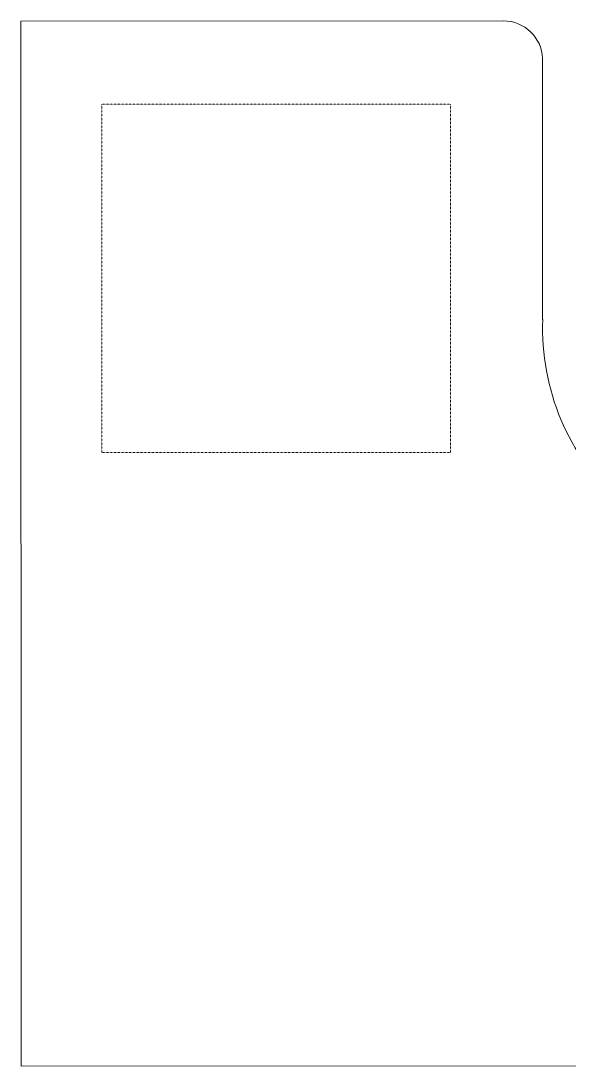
# Model space of a CAD drawing. Header units: millimetres. Extents: x 0 to 168960, y -92093 to 443706.
# Drawn here: x 6101 to 6730, y 217822 to 219022 of the extents above; entities that cross this region are included whole.
import ezdxf

# ---------------------------------------------------------------- set-up
doc = ezdxf.new("R2010")
doc.units = ezdxf.units.MM
doc.linetypes.add('HIDDEN', pattern=[0.375, 0.25, -0.125])
doc.layers.add('_0', color=7, linetype='Continuous', lineweight=15)

# ---------------------------------------------------------------- blocks, each defined once
blk = doc.blocks.new('стол угловой 1200х1400')
at = {"color": 8, "extrusion": (-6.20986e-05, 0.000470696, 1)}
for p, q in [((-20568.3, 33327.6, -393.6), (-20014.8, 33327.8, -393.6)), ((-20568, 32127.6, -393), (-20568.3, 33327.6, -393.6)), ((-19969.8, 32984.7, -393.4), (-19969.8, 33284.7, -393.5)), ((-19213.1, 32728, -393.2), (-19472.2, 32727.9, -393.2)), ((-19168.1, 32683, -393.2), (-19168, 32128, -392.9)), ((-19168, 32128, -392.9), (-20568, 32127.6, -393))]:
    blk.add_line(p, q, dxfattribs=at)
at = {"color": 8, "linetype": 'HIDDEN', "ltscale": 0.1}
blk.add_lwpolyline([(-20475.6, 33232.1), (-20075.6, 33232.2), (-20075.5, 32832.2), (-20475.5, 32832.1)], close=True, dxfattribs=at)
at = {"color": 8, "extrusion": (-6.20986e-05, 0.000470696, 1), "elevation": -376.6}
blk.add_lwpolyline([(-19472.3, 32728.1), (-19556.8, 32709)], dxfattribs=at)
at = {"color": 8, "extrusion": (-6.20986e-05, 0.000470696, 1)}
for centre, radius, start, end in [((-20014.8, 33283, -376.6), 45, 2.4817, 90.0151), ((-19697, 32975.5, -376.6), 272.9, 178.0222, 227.3755), ((-19635.3, 33157.4, -376.6), 455.2, 237.2104, 279.9393), ((-19213.1, 32683.2, -376.6), 45, 0.0151, 90.0151)]:
    blk.add_arc(centre, radius, start, end, dxfattribs=at)

msp = doc.modelspace()

# ---------------------------------------------------------------- block references
at = {"layer": '_0'}
msp.add_blockref('стол угловой 1200х1400', (26669.233, 185694.209, 393.028), dxfattribs=at)

doc.saveas('drawing.dxf')
